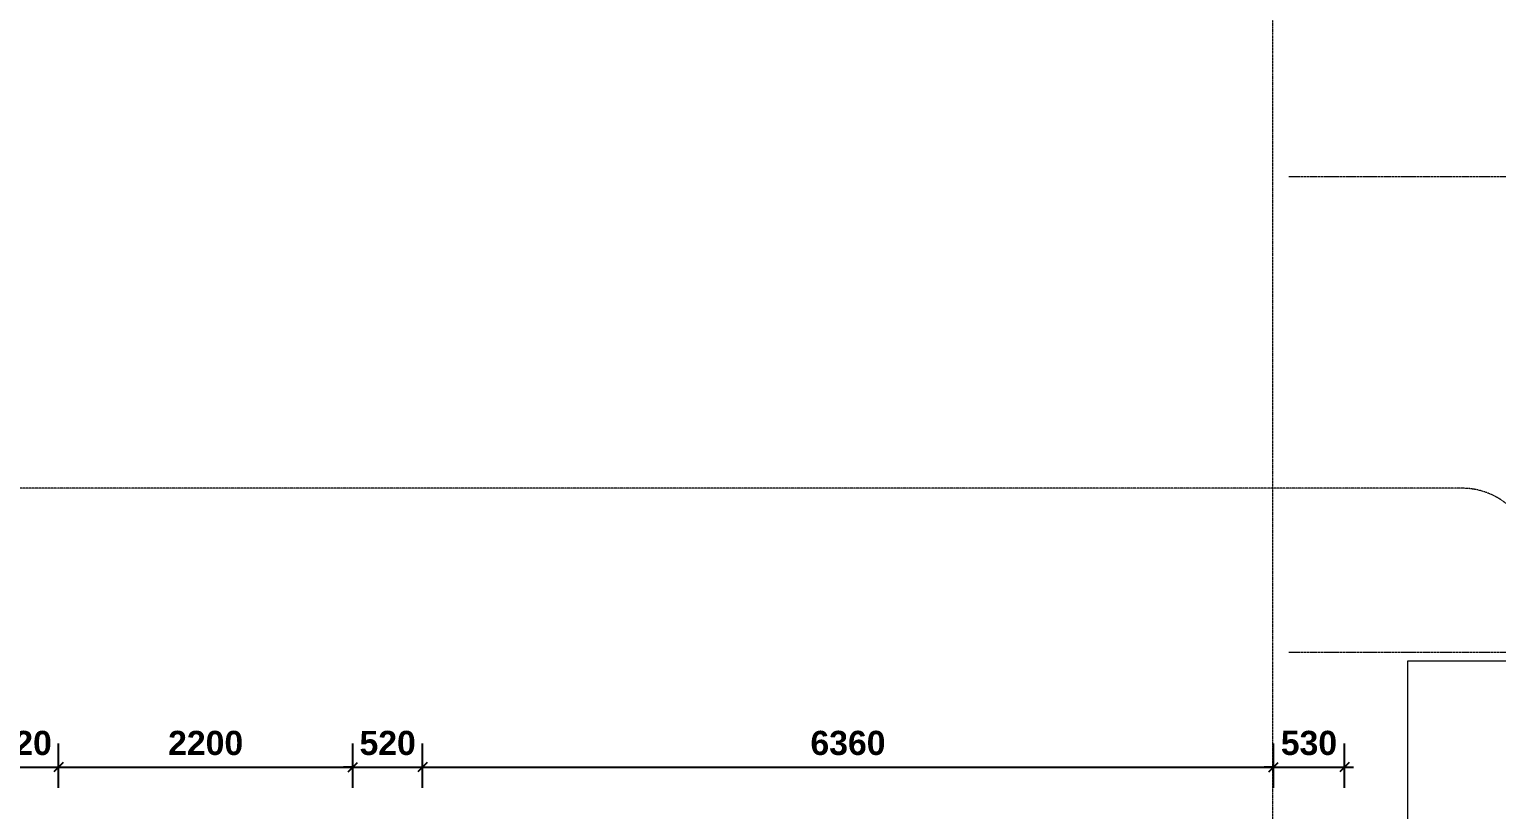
# Model space of a CAD drawing. Header units: inches. Extents: x 22 to 382261, y 22 to 371281.
# Drawn here: x 111441 to 122407, y 255289 to 261120 of the extents above; entities that cross this region are included whole.
import ezdxf

# ---------------------------------------------------------------- set-up
doc = ezdxf.new("R2010")
doc.units = ezdxf.units.IN
doc.header["$MEASUREMENT"] = 0
for name, pattern in [('_Grundgrenze_', [9, 4, -1, 1, -1, 1, -1]), ('Grid Line 1_2_', [22.225, 12.7, -3.175, 3.175, -3.175]), ('Hidden 1_8_', [4.7625, 3.175, -1.5875])]:
    doc.linetypes.add(name, pattern=pattern)
for name, color, linetype, lineweight in [('A-ANNO-DIMS', 211, 'Continuous', 9), ('A-ANNO-SYMB', 150, 'Continuous', 9), ('A-DETL-HDLN', 90, 'Hidden 1_8_', 9), ('S-GRID', 1, 'Continuous', 9)]:
    doc.layers.add(name, color=color, linetype=linetype, lineweight=lineweight)
doc.styles.add('Arial_B_1', font='arialbd.ttf', dxfattribs={"height": 180.555556})
doc.dimstyles.new('1', dxfattribs={"dimscale": 304.8, "dimtxt": 178.545395, "dimasz": 0.227865, "dimexe": 0.574147, "dimexo": 0.0625, "dimgap": 0.287073, "dimtad": 1, "dimdec": 0, "dimzin": 0, "dimdsep": 46, "dimtxsty": 'Arial_B_1', "dimblk1": 'OBLIQUE', "dimblk2": 'OBLIQUE', "dimsah": 1, "dimcen": 0.09, "dimdle": 0.574147, "dimazin": 0, "dimtfac": 1, "dimtdec": 4, "dimtix": 1, "dimtmove": 0, "dimatfit": 3, "dimfxl": 0.574147, "dimfxlon": 1, "dimtvp": 1, "dimtolj": 1, "dimtzin": 0, "dimarcsym": 2})

# ---------------------------------------------------------------- blocks, each defined once
blk = doc.blocks.new('_Oblique')
at = {"color": 0, "linetype": 'ByBlock', "lineweight": -2}
blk.add_line((-0.5, -0.5), (0.5, 0.5), dxfattribs=at)
blk = doc.blocks.new('*D4471')
at = {"layer": 'A-ANNO-DIMS', "color": 0, "lineweight": -2, "transparency": 16777216}
for p, q in [((111139, 255451), (111139, 255782)), ((111659, 255451), (111659, 255782)), ((111139, 255607), (111069, 255607)), ((111139, 255607), (111659, 255607)), ((111659, 255607), (111728, 255607))]:
    blk.add_line(p, q, dxfattribs=at)
at = {"layer": 'Defpoints', "color": 0, "transparency": 16777216}
for p in [(111659, 255607), (111139, 255432), (111659, 255432)]:
    blk.add_point(p, dxfattribs=at)
at = {"layer": 'A-ANNO-DIMS', "color": 0, "lineweight": -2, "transparency": 16777216, "xscale": 69.45312499999999, "yscale": 69.45312499999999, "zscale": 69.45312499999999}
blk.add_blockref('_Oblique', (111139, 255607), dxfattribs=at)
at = {"layer": 'A-ANNO-DIMS', "color": 0, "lineweight": -2, "transparency": 16777216, "xscale": 69.45312499999999, "yscale": 69.45312499999999, "zscale": 69.45312499999999, "rotation": 180}
blk.add_blockref('_Oblique', (111659, 255607), dxfattribs=at)
at = {"layer": 'A-ANNO-DIMS', "color": 0, "transparency": 16777216, "insert": (111399, 255786), "char_height": 180.6, "width": 489.72, "attachment_point": 5, "style": 'Arial_B_1'}
blk.add_mtext('\\A1;520', dxfattribs=at)
blk = doc.blocks.new('*D4472')
at = {"layer": 'A-ANNO-DIMS', "color": 0, "lineweight": -2, "transparency": 16777216}
for p, q in [((111659, 255451), (111659, 255782)), ((113859, 255451), (113859, 255782)), ((111484, 255607), (114034, 255607))]:
    blk.add_line(p, q, dxfattribs=at)
at = {"layer": 'Defpoints', "color": 0, "transparency": 16777216}
for p in [(113859, 255607), (111659, 255432), (113859, 255432)]:
    blk.add_point(p, dxfattribs=at)
at = {"layer": 'A-ANNO-DIMS', "color": 0, "lineweight": -2, "transparency": 16777216, "xscale": 69.45312499999999, "yscale": 69.45312499999999, "zscale": 69.45312499999999, "rotation": 180}
blk.add_blockref('_Oblique', (111659, 255607), dxfattribs=at)
at = {"layer": 'A-ANNO-DIMS', "color": 0, "lineweight": -2, "transparency": 16777216, "xscale": 69.45312499999999, "yscale": 69.45312499999999, "zscale": 69.45312499999999}
blk.add_blockref('_Oblique', (113859, 255607), dxfattribs=at)
at = {"layer": 'A-ANNO-DIMS', "color": 0, "transparency": 16777216, "insert": (112759, 255786), "char_height": 180.6, "width": 652.97, "attachment_point": 5, "style": 'Arial_B_1'}
blk.add_mtext('\\A1;2200', dxfattribs=at)
blk = doc.blocks.new('*D4473')
at = {"layer": 'A-ANNO-DIMS', "color": 0, "lineweight": -2, "transparency": 16777216}
for p, q in [((113859, 255451), (113859, 255782)), ((114379, 255451), (114379, 255782)), ((113859, 255607), (113789, 255607)), ((113859, 255607), (114379, 255607)), ((114379, 255607), (114448, 255607))]:
    blk.add_line(p, q, dxfattribs=at)
at = {"layer": 'Defpoints', "color": 0, "transparency": 16777216}
for p in [(114379, 255607), (113859, 255432), (114379, 255432)]:
    blk.add_point(p, dxfattribs=at)
at = {"layer": 'A-ANNO-DIMS', "color": 0, "lineweight": -2, "transparency": 16777216, "xscale": 69.45312499999999, "yscale": 69.45312499999999, "zscale": 69.45312499999999}
blk.add_blockref('_Oblique', (113859, 255607), dxfattribs=at)
at = {"layer": 'A-ANNO-DIMS', "color": 0, "lineweight": -2, "transparency": 16777216, "xscale": 69.45312499999999, "yscale": 69.45312499999999, "zscale": 69.45312499999999, "rotation": 180}
blk.add_blockref('_Oblique', (114379, 255607), dxfattribs=at)
at = {"layer": 'A-ANNO-DIMS', "color": 0, "transparency": 16777216, "insert": (114119, 255786), "char_height": 180.6, "width": 489.72, "attachment_point": 5, "style": 'Arial_B_1'}
blk.add_mtext('\\A1;520', dxfattribs=at)
blk = doc.blocks.new('*D4474')
at = {"layer": 'A-ANNO-DIMS', "color": 0, "lineweight": -2, "transparency": 16777216}
for p, q in [((114379, 255451), (114379, 255782)), ((120739, 255451), (120739, 255782)), ((114204, 255607), (120914, 255607))]:
    blk.add_line(p, q, dxfattribs=at)
at = {"layer": 'Defpoints', "color": 0, "transparency": 16777216}
for p in [(120739, 255607), (114379, 255432), (120739, 255432)]:
    blk.add_point(p, dxfattribs=at)
at = {"layer": 'A-ANNO-DIMS', "color": 0, "lineweight": -2, "transparency": 16777216, "xscale": 69.45312499999999, "yscale": 69.45312499999999, "zscale": 69.45312499999999, "rotation": 180}
blk.add_blockref('_Oblique', (114379, 255607), dxfattribs=at)
at = {"layer": 'A-ANNO-DIMS', "color": 0, "lineweight": -2, "transparency": 16777216, "xscale": 69.45312499999999, "yscale": 69.45312499999999, "zscale": 69.45312499999999}
blk.add_blockref('_Oblique', (120739, 255607), dxfattribs=at)
at = {"layer": 'A-ANNO-DIMS', "color": 0, "transparency": 16777216, "insert": (117559, 255786), "char_height": 180.6, "width": 652.97, "attachment_point": 5, "style": 'Arial_B_1'}
blk.add_mtext('\\A1;6360', dxfattribs=at)
blk = doc.blocks.new('*D4475')
at = {"layer": 'A-ANNO-DIMS', "color": 0, "lineweight": -2, "transparency": 16777216}
for p, q in [((120739, 255451), (120739, 255782)), ((121269, 255451), (121269, 255782)), ((120739, 255607), (120669, 255607)), ((120739, 255607), (121269, 255607)), ((121269, 255607), (121338, 255607))]:
    blk.add_line(p, q, dxfattribs=at)
at = {"layer": 'Defpoints', "color": 0, "transparency": 16777216}
for p in [(121269, 255607), (120739, 255432), (121269, 255432)]:
    blk.add_point(p, dxfattribs=at)
at = {"layer": 'A-ANNO-DIMS', "color": 0, "lineweight": -2, "transparency": 16777216, "xscale": 69.45312499999999, "yscale": 69.45312499999999, "zscale": 69.45312499999999}
blk.add_blockref('_Oblique', (120739, 255607), dxfattribs=at)
at = {"layer": 'A-ANNO-DIMS', "color": 0, "lineweight": -2, "transparency": 16777216, "xscale": 69.45312499999999, "yscale": 69.45312499999999, "zscale": 69.45312499999999, "rotation": 180}
blk.add_blockref('_Oblique', (121269, 255607), dxfattribs=at)
at = {"layer": 'A-ANNO-DIMS', "color": 0, "transparency": 16777216, "insert": (121004, 255786), "char_height": 180.6, "width": 489.72, "attachment_point": 5, "style": 'Arial_B_1'}
blk.add_mtext('\\A1;530', dxfattribs=at)

msp = doc.modelspace()

# ---------------------------------------------------------------- linework, layer by layer
at = {"layer": 'A-ANNO-SYMB', "linetype": '_Grundgrenze_'}
for p, q in [((120731.9, 262103), (120731.9, 240807)), ((122150.5, 257690.3), (96130.5, 257690.3))]:
    msp.add_line(p, q, dxfattribs=at)
msp.add_arc((122150.5, 257165.3), 525, 0, 90, dxfattribs=at)
at = {"layer": 'A-DETL-HDLN'}
for p, q in [((121742.7, 242435.5), (121742.7, 256400.5)), ((121742.7, 256400.5), (135177.9, 256400.5))]:
    msp.add_line(p, q, dxfattribs=at)
at = {"layer": 'S-GRID', "linetype": 'Grid Line 1_2_'}
for p, q in [((120853.8, 260020.5), (159119.4, 260020.5)), ((120853.8, 256465.5), (159119.4, 256465.5))]:
    msp.add_line(p, q, dxfattribs=at)

# ---------------------------------------------------------------- dimensions: what is measured, and where the dimension line sits
at = {"layer": 'A-ANNO-DIMS'}
for base, p1, p2, override, picture, middle in [((111658.8, 255606.7), (111138.8, 255431.7), (111658.8, 255431.7), {"dimpost": '<>', "dimfxl": 520}, '*D4471', (111398.8, 255786.4)), ((113858.8, 255606.7), (111658.8, 255431.7), (113858.8, 255431.7), {"dimpost": '<>', "dimfxl": 2200}, '*D4472', (112758.8, 255786.4)), ((114378.8, 255606.7), (113858.8, 255431.7), (114378.8, 255431.7), {"dimpost": '<>', "dimfxl": 520}, '*D4473', (114118.8, 255786.4)), ((120738.8, 255606.7), (114378.8, 255431.7), (120738.8, 255431.7), {"dimpost": '<>', "dimfxl": 6360}, '*D4474', (117558.8, 255786.4)), ((121268.8, 255606.7), (120738.8, 255431.7), (121268.8, 255431.7), {"dimpost": '<>', "dimfxl": 530}, '*D4475', (121003.8, 255786.4))]:
    dim = msp.add_linear_dim(base=base, p1=p1, p2=p2, dimstyle='1', override=override, dxfattribs=at)
    dim.commit()
    dim.dimension.update_dxf_attribs({"geometry": picture, "text_midpoint": middle})

doc.saveas('drawing.dxf')
